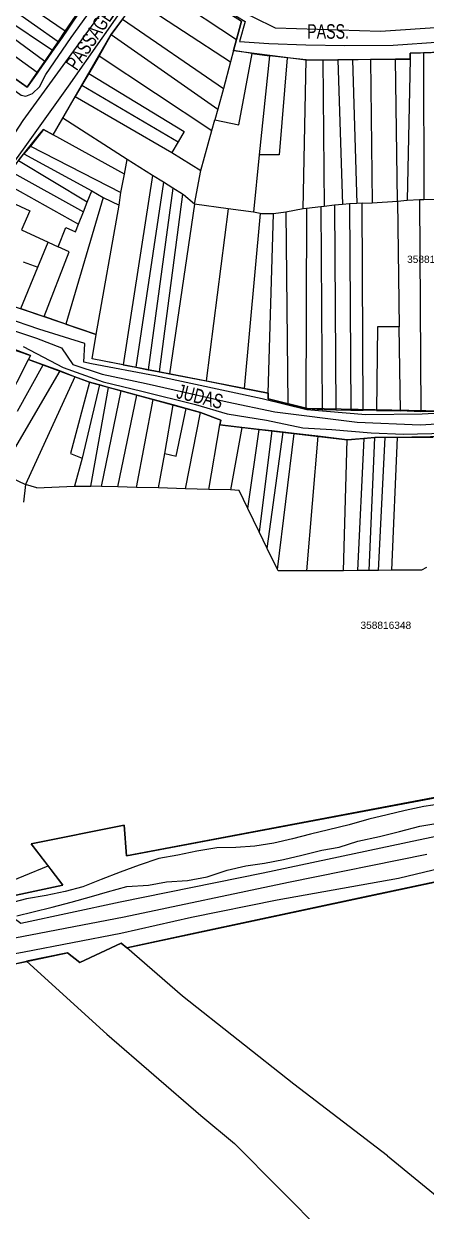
# Model space of a CAD drawing. Extents: x 201512 to 203323, y 4836571 to 4838029.
# Drawn here: x 202498.7 to 202609.8, y 4836755.7 to 4837083.2 of the extents above; entities that cross this region are included whole.
import ezdxf

# ---------------------------------------------------------------- set-up
doc = ezdxf.new("R2010")
doc.units = 0
doc.header["$LTSCALE"] = 1.5
doc.header["$MEASUREMENT"] = 0
for name, color, linetype in [('CD-MALHA-LOTES', 40, 'CONTINUOUS'), ('CD_TXT_QUADRA', 7, 'CONTINUOUS'), ('HD-VALAS-DRENOS', 170, 'CONTINUOUS'), ('RU-QUADRAS', 6, 'CONTINUOUS'), ('SV-EIXO-RUA-N-PAV', 6, 'CONTINUOUS'), ('SV-EIXO-RUA-PAV', 20, 'CONTINUOUS'), ('SV-RUA-NAO-PAV-S-GUIA-C-GUIA', 7, 'CONTINUOUS'), ('SV-RUA-PAVIM-S-GUIA-C-GUIA', 7, 'CONTINUOUS'), ('SV-TXT-RUA-N-PAV-S-GUIA-C-GUIA', 7, 'CONTINUOUS'), ('SV-TXT-RUA-PAV-S-GUIA-C-GUIA', 7, 'CONTINUOUS')]:
    doc.layers.add(name, color=color, linetype=linetype)
doc.styles.add('ARIAL', font='arial.ttf')
doc.styles.add('MONOTXT', font='arial.ttf', dxfattribs={"height": 0.2})

msp = doc.modelspace()

# ---------------------------------------------------------------- linework, layer by layer
at = {"layer": 'CD-MALHA-LOTES', "linetype": 'Continuous'}
for p, q in [((202533.56, 4837094.62), (202557.43, 4837078.82)), ((202510.17, 4837081.11), (202496.91, 4837090.29)), ((202529.84, 4837089.61), (202555.76, 4837072.72)), ((202508.19, 4837078.18), (202495.13, 4837087.4)), ((202510.17, 4837081.11), (202513.16, 4837085.52)), ((202504.51, 4837072.77), (202491.84, 4837082.08)), ((202493.49, 4837084.75), (202506.65, 4837075.92)), ((202526.02, 4837084.47), (202522.89, 4837080.26)), ((202526.02, 4837084.47), (202553.81, 4837065.36)), ((202557.43, 4837078.82), (202558.81, 4837083.88)), ((202508.19, 4837078.18), (202510.17, 4837081.11)), ((202522.89, 4837080.26), (202519.58, 4837074.37)), ((202522.89, 4837080.26), (202552.24, 4837059.64)), ((202556.63, 4837075.81), (202557.43, 4837078.82)), ((202502.44, 4837069.71), (202491.27, 4837077.77)), ((202504.51, 4837072.77), (202506.65, 4837075.92)), ((202506.65, 4837075.92), (202508.19, 4837078.18)), ((202556.63, 4837075.81), (202555.76, 4837072.72)), ((202561.7, 4837074.99), (202556.63, 4837075.81)), ((202609, 4837075.18), (202605.33, 4837075.09)), ((202613.92, 4837075.32), (202609, 4837075.18)), ((202609, 4837075.18), (202609.11, 4837034.75)), ((202486.5, 4837074.94), (202499.71, 4837065.69)), ((202502.44, 4837069.71), (202504.51, 4837072.77)), ((202519.58, 4837074.37), (202516.65, 4837069.43)), ((202519.58, 4837074.37), (202550.61, 4837053.74)), ((202555.76, 4837072.72), (202553.81, 4837065.36)), ((202558.1, 4837055.35), (202561.7, 4837074.99)), ((202561.7, 4837074.99), (202566.52, 4837074.32)), ((202566.52, 4837074.32), (202563.64, 4837047.08)), ((202571.38, 4837073.78), (202566.52, 4837074.32)), ((202571.38, 4837073.78), (202569.18, 4837047.08)), ((202576.66, 4837073.22), (202571.38, 4837073.78)), ((202575.81, 4837032.11), (202576.66, 4837073.22)), ((202576.66, 4837073.22), (202581.22, 4837073.22)), ((202581.22, 4837073.22), (202585.35, 4837073.26)), ((202581.22, 4837073.22), (202581.61, 4837032.83)), ((202589.42, 4837073.27), (202585.35, 4837073.26)), ((202585.35, 4837073.26), (202586.65, 4837033.38)), ((202594.38, 4837073.33), (202589.42, 4837073.27)), ((202589.42, 4837073.27), (202590.61, 4837033.62)), ((202601.32, 4837073.42), (202594.38, 4837073.33)), ((202594.38, 4837073.33), (202594.82, 4837033.85)), ((202605.29, 4837073.47), (202601.32, 4837073.42)), ((202601.84, 4837034.23), (202601.32, 4837073.42)), ((202605.29, 4837073.47), (202604.53, 4837034.54)), ((202605.33, 4837075.09), (202605.29, 4837073.47)), ((202499.71, 4837065.69), (202502.44, 4837069.71)), ((202516.65, 4837069.43), (202514.76, 4837066.25)), ((202516.65, 4837069.43), (202542.98, 4837053.45)), ((202514.76, 4837066.25), (202512.9, 4837063.11)), ((202514.76, 4837066.25), (202541.29, 4837050.6)), ((202553.81, 4837065.36), (202552.24, 4837059.64)), ((202509.51, 4837057.18), (202512.9, 4837063.11)), ((202512.9, 4837063.11), (202539.54, 4837047.66)), ((202552.24, 4837059.64), (202551.44, 4837056.74)), ((202506.88, 4837052.58), (202509.51, 4837057.18)), ((202527.22, 4837045.72), (202509.51, 4837057.18)), ((202550.61, 4837053.74), (202551.44, 4837056.74)), ((202551.44, 4837056.74), (202558.1, 4837055.35)), ((202504.22, 4837054.05), (202500.6, 4837049.44)), ((202506.88, 4837052.58), (202504.22, 4837054.05)), ((202526.51, 4837041.69), (202506.88, 4837052.58)), ((202542.98, 4837053.45), (202541.29, 4837050.6)), ((202547.58, 4837042.74), (202550.61, 4837053.74)), ((202500.6, 4837049.44), (202498.77, 4837047.3)), ((202500.6, 4837049.44), (202525.56, 4837036.69)), ((202541.29, 4837050.6), (202539.54, 4837047.66)), ((202497.29, 4837045.42), (202498.77, 4837047.3)), ((202498.77, 4837047.3), (202517.53, 4837037.16)), ((202526.51, 4837041.69), (202527.22, 4837045.72)), ((202534.26, 4837041.35), (202527.22, 4837045.72)), ((202539.54, 4837047.66), (202547.58, 4837042.74)), ((202563.64, 4837047.08), (202562.08, 4837031.19)), ((202569.18, 4837047.08), (202563.64, 4837047.08)), ((202495.21, 4837042.46), (202515.2, 4837031.31)), ((202516.27, 4837033.99), (202497.29, 4837045.42)), ((202545.88, 4837033.42), (202547.58, 4837042.74)), ((202493.13, 4837039.48), (202513.86, 4837027.94)), ((202525.56, 4837036.69), (202526.51, 4837041.69)), ((202534.26, 4837041.35), (202526.13, 4836989.14)), ((202537.24, 4837039.5), (202529.68, 4836988.45)), ((202537.24, 4837039.5), (202534.26, 4837041.35)), ((202539.89, 4837037.86), (202537.24, 4837039.5)), ((202490.73, 4837036.1), (202500.38, 4837031.64)), ((202516.27, 4837033.99), (202517.53, 4837037.16)), ((202517.53, 4837037.16), (202520.67, 4837035.27)), ((202525.01, 4837033.16), (202525.56, 4837036.69)), ((202539.89, 4837037.86), (202533.07, 4836987.79)), ((202542.53, 4837036.22), (202536.1, 4836987.2)), ((202542.53, 4837036.22), (202539.89, 4837037.86)), ((202542.8, 4837036.05), (202542.53, 4837036.22)), ((202545.88, 4837033.42), (202542.8, 4837036.05)), ((202520.67, 4837035.27), (202510.38, 4837000.36)), ((202515.2, 4837031.31), (202516.27, 4837033.99)), ((202518.74, 4836997.52), (202525.01, 4837033.16)), ((202520.67, 4837035.27), (202525.01, 4837033.16)), ((202545.88, 4837033.42), (202538.93, 4836986.65)), ((202555.09, 4837032.16), (202545.88, 4837033.42)), ((202580.66, 4837032.73), (202576.7, 4837032.28)), ((202581.61, 4837032.83), (202580.66, 4837032.73)), ((202580.66, 4837032.73), (202581.02, 4836976.79)), ((202584.42, 4837033.14), (202581.61, 4837032.83)), ((202586.65, 4837033.38), (202584.42, 4837033.14)), ((202584.42, 4837033.14), (202584.78, 4836976.73)), ((202588.55, 4837033.5), (202586.65, 4837033.38)), ((202590.61, 4837033.62), (202588.55, 4837033.5)), ((202588.55, 4837033.5), (202588.92, 4836976.67)), ((202592.12, 4837033.7), (202590.61, 4837033.62)), ((202592.12, 4837033.7), (202594.82, 4837033.85)), ((202592.39, 4836976.63), (202592.12, 4837033.7)), ((202594.82, 4837033.85), (202601.84, 4837034.23)), ((202601.84, 4837034.23), (202604.53, 4837034.54)), ((202601.84, 4837034.23), (202602.32, 4836999.58)), ((202604.53, 4837034.54), (202607.93, 4837034.69)), ((202607.93, 4837034.69), (202609.11, 4837034.75)), ((202607.93, 4837034.69), (202608.23, 4836976.18)), ((202609.11, 4837034.75), (202612.36, 4837034.85)), ((202500.38, 4837031.64), (202498.1, 4837026.33)), ((202513.86, 4837027.94), (202515.2, 4837031.31)), ((202555.09, 4837032.16), (202549.06, 4836984.69)), ((202562.08, 4837031.19), (202555.09, 4837032.16)), ((202563.95, 4837030.85), (202559.58, 4836982.64)), ((202563.95, 4837030.85), (202562.08, 4837031.19)), ((202564.36, 4837030.78), (202563.95, 4837030.85)), ((202567.65, 4837030.75), (202564.36, 4837030.78)), ((202566.17, 4836981.36), (202567.65, 4837030.75)), ((202571.07, 4837031.21), (202567.65, 4837030.75)), ((202575.81, 4837032.11), (202571.07, 4837031.21)), ((202571.07, 4837031.21), (202571.62, 4836978.39)), ((202576.7, 4837032.28), (202575.81, 4837032.11)), ((202576.7, 4837032.28), (202576.51, 4836977.17)), ((202498.1, 4837026.33), (202505.43, 4837022.96)), ((202508.25, 4837021.68), (202510.32, 4837027.05)), ((202510.32, 4837027.05), (202513, 4837025.81)), ((202513, 4837025.81), (202513.86, 4837027.94)), ((202502.61, 4837016.04), (202505.43, 4837022.96)), ((202505.43, 4837022.96), (202508.25, 4837021.68)), ((202504.36, 4837002.45), (202511.22, 4837020.26)), ((202511.22, 4837020.26), (202508.25, 4837021.68)), ((202498.56, 4837017.53), (202502.61, 4837016.04)), ((202497.95, 4837004.64), (202502.61, 4837016.04)), ((202497.95, 4837004.64), (202504.36, 4837002.45)), ((202510.38, 4837000.36), (202504.36, 4837002.45)), ((202510.38, 4837000.36), (202518.74, 4836997.52)), ((202517.65, 4836990.79), (202518.74, 4836997.52)), ((202596.28, 4836999.58), (202596.03, 4836976.56)), ((202602.32, 4836999.58), (202596.28, 4836999.58)), ((202602.64, 4836976.48), (202602.32, 4836999.58)), ((202500.59, 4836991.66), (202495.69, 4836993.58)), ((202493.68, 4836978.08), (202500.04, 4836990.57)), ((202500.04, 4836990.57), (202500.59, 4836991.66)), ((202504.12, 4836989.15), (202500.04, 4836990.57)), ((202526.13, 4836989.14), (202517.65, 4836990.79)), ((202508.67, 4836987.47), (202492.3, 4836959.46)), ((202497.03, 4836976.39), (202504.12, 4836989.15)), ((202508.67, 4836987.47), (202504.12, 4836989.15)), ((202512.82, 4836985.86), (202508.67, 4836987.47)), ((202526.13, 4836989.14), (202529.68, 4836988.45)), ((202529.68, 4836988.45), (202533.07, 4836987.79)), ((202533.07, 4836987.79), (202536.1, 4836987.2)), ((202536.1, 4836987.2), (202538.93, 4836986.65)), ((202512.82, 4836985.86), (202499.21, 4836956.14)), ((202516.85, 4836984.38), (202511.67, 4836964.68)), ((202516.85, 4836984.38), (202512.82, 4836985.86)), ((202519.64, 4836983.58), (202514.81, 4836963.39)), ((202519.64, 4836983.58), (202516.85, 4836984.38)), ((202522.12, 4836982.91), (202519.64, 4836983.58)), ((202538.93, 4836986.65), (202549.06, 4836984.69)), ((202549.06, 4836984.69), (202559.58, 4836982.64)), ((202517.21, 4836955.64), (202522.12, 4836982.91)), ((202520.18, 4836955.56), (202525.57, 4836981.97)), ((202525.57, 4836981.97), (202522.12, 4836982.91)), ((202524.68, 4836955.45), (202529.92, 4836980.78)), ((202529.92, 4836980.78), (202525.57, 4836981.97)), ((202534.46, 4836979.56), (202529.92, 4836980.78)), ((202559.58, 4836982.64), (202566.17, 4836981.36)), ((202566.17, 4836981.36), (202566.17, 4836979.75)), ((202529.85, 4836955.32), (202534.46, 4836979.56)), ((202539.94, 4836978.06), (202534.46, 4836979.56)), ((202537.62, 4836964.64), (202539.94, 4836978.06)), ((202543.53, 4836977.07), (202539.94, 4836978.06)), ((202540.75, 4836963.92), (202543.53, 4836977.07)), ((202547.46, 4836975.95), (202543.53, 4836977.07)), ((202566.17, 4836979.75), (202571.62, 4836978.39)), ((202571.62, 4836978.39), (202576.51, 4836977.17)), ((202576.51, 4836977.17), (202576.95, 4836977.06)), ((202576.95, 4836977.06), (202581.02, 4836976.79)), ((202543.33, 4836954.95), (202547.46, 4836975.95)), ((202553.06, 4836973.91), (202547.46, 4836975.95)), ((202552.83, 4836972.57), (202553.06, 4836973.91)), ((202581.02, 4836976.79), (202584.78, 4836976.73)), ((202584.78, 4836976.73), (202588.92, 4836976.67)), ((202588.92, 4836976.67), (202592.39, 4836976.63)), ((202596.03, 4836976.56), (202592.39, 4836976.63)), ((202596.03, 4836976.56), (202602.64, 4836976.48)), ((202608.23, 4836976.18), (202602.64, 4836976.48)), ((202614.19, 4836976.29), (202608.23, 4836976.18)), ((202549.76, 4836954.71), (202552.83, 4836972.57)), ((202558.88, 4836971.88), (202552.83, 4836972.57)), ((202558.88, 4836971.88), (202555.8, 4836954.64)), ((202563.66, 4836971.32), (202558.88, 4836971.88)), ((202560.55, 4836949.51), (202563.66, 4836971.32)), ((202567.2, 4836970.91), (202563.66, 4836971.32)), ((202567.2, 4836970.91), (202563.68, 4836943.05)), ((202565.9, 4836938.48), (202570.33, 4836970.55)), ((202570.33, 4836970.55), (202567.2, 4836970.91)), ((202573.35, 4836970.2), (202570.33, 4836970.55)), ((202568.69, 4836932.69), (202573.35, 4836970.2)), ((202579.83, 4836969.44), (202573.35, 4836970.2)), ((202579.83, 4836969.44), (202576.7, 4836932.32)), ((202587.99, 4836968.47), (202579.83, 4836969.44)), ((202586.92, 4836932.36), (202587.99, 4836968.47)), ((202592.52, 4836968.82), (202587.99, 4836968.47)), ((202592.52, 4836968.82), (202590.76, 4836932.41)), ((202595.62, 4836969.06), (202592.52, 4836968.82)), ((202593.98, 4836932.44), (202595.62, 4836969.06)), ((202598.45, 4836969.07), (202595.62, 4836969.06)), ((202596.56, 4836932.45), (202598.45, 4836969.07)), ((202601.81, 4836969.1), (202598.45, 4836969.07)), ((202600.23, 4836932.5), (202601.81, 4836969.1)), ((202611.69, 4836969.11), (202601.81, 4836969.1)), ((202511.67, 4836964.68), (202514.81, 4836963.39)), ((202535.92, 4836955.17), (202537.62, 4836964.64)), ((202537.62, 4836964.64), (202540.75, 4836963.92)), ((202514.81, 4836963.39), (202512.77, 4836955.69)), ((202492.3, 4836959.46), (202499.21, 4836956.14)), ((202499.21, 4836956.14), (202498.7, 4836951.26)), ((202502.38, 4836955.19), (202499.21, 4836956.14)), ((202502.38, 4836955.19), (202512.681469, 4836955.681952)), ((202512.681469, 4836955.681952), (202512.85, 4836955.69)), ((202512.77, 4836955.69), (202512.681469, 4836955.681952)), ((202512.77, 4836955.69), (202512.85, 4836955.69)), ((202512.85, 4836955.69), (202517.21, 4836955.64)), ((202520.18, 4836955.56), (202517.21, 4836955.64)), ((202524.68, 4836955.45), (202520.18, 4836955.56)), ((202529.85, 4836955.32), (202524.68, 4836955.45)), ((202535.92, 4836955.17), (202529.85, 4836955.32)), ((202543.33, 4836954.95), (202535.92, 4836955.17)), ((202549.76, 4836954.71), (202543.33, 4836954.95)), ((202555.8, 4836954.64), (202549.76, 4836954.71)), ((202558.14, 4836954.5), (202555.8, 4836954.64)), ((202560.55, 4836949.51), (202558.14, 4836954.5)), ((202563.68, 4836943.05), (202560.55, 4836949.51)), ((202565.9, 4836938.48), (202563.68, 4836943.05)), ((202568.69, 4836932.69), (202565.9, 4836938.48)), ((202568.88, 4836932.31), (202568.69, 4836932.69)), ((202576.7, 4836932.32), (202568.88, 4836932.31)), ((202586.92, 4836932.36), (202576.7, 4836932.32)), ((202590.76, 4836932.41), (202586.92, 4836932.36)), ((202593.98, 4836932.44), (202590.76, 4836932.41)), ((202596.56, 4836932.45), (202593.98, 4836932.44)), ((202600.23, 4836932.5), (202596.56, 4836932.45)), ((202608.47, 4836932.53), (202600.23, 4836932.5)), ((202609.81, 4836933.21), (202608.47, 4836932.53)), ((202527.12, 4836853.74), (202667.78, 4836880.11)), ((202500.8, 4836857.08), (202526.45, 4836862.21)), ((202526.45, 4836862.21), (202527.12, 4836853.74)), ((202505.46, 4836850.94), (202500.8, 4836857.08)), ((202492, 4836845.41), (202505.46, 4836850.94)), ((202509.48, 4836845.65), (202505.46, 4836850.94)), ((202635.81, 4836851.48), (202592.35, 4836842.32)), ((202494.1, 4836842.3), (202509.48, 4836845.65)), ((202592.35, 4836842.32), (202545.91, 4836832.37)), ((202525.61, 4836829.67), (202514.23, 4836824.32)), ((202527.16, 4836828.32), (202525.61, 4836829.67)), ((202545.91, 4836832.37), (202527.16, 4836828.32)), ((202510.79, 4836826.96), (202499.54, 4836824.64)), ((202514.23, 4836824.32), (202510.79, 4836826.96)), ((202542.48, 4836815.06), (202527.16, 4836828.32)), ((202318.39, 4836787.28), (202499.54, 4836824.64)), ((202499.54, 4836824.64), (202521.64, 4836804.52)), ((202573.25, 4836790.79), (202542.48, 4836815.06)), ((202521.64, 4836804.52), (202547.62, 4836782.15)), ((202599.08, 4836770.96), (202573.25, 4836790.79)), ((202547.62, 4836782.15), (202556.87, 4836774.39)), ((202556.87, 4836774.39), (202581.67, 4836749.35)), ((202599.08, 4836770.96), (202616.31, 4836756.88))]:
    msp.add_line(p, q, dxfattribs=at)
at = {"layer": 'HD-VALAS-DRENOS'}
for points in [[(202614.05487, 4836868.100069), (202609.061526, 4836867.369228), (202603.970533, 4836866.237603), (202598.979774, 4836865.056566), (202593.889067, 4836863.874919), (202588.500816, 4836862.291266), (202582.811861, 4836860.855845), (202577.821102, 4836859.674809), (202572.830917, 4836858.393729), (202567.68995, 4836857.261798), (202562.4476, 4836856.379365), (202557.252065, 4836856.047476), (202552.00512, 4836855.965391), (202546.463503, 4836854.981083), (202541.272274, 4836853.898868), (202535.979951, 4836853.01613), (202530.543449, 4836851.132041), (202525.356815, 4836849.249478), (202520.121069, 4836847.216546), (202515.035244, 4836845.184529), (202510.195267, 4836843.854343), (202504.903804, 4836842.82154), (202499.512107, 4836841.838147), (202496.005585, 4836840.904785)], [(202496.790261, 4836837.169331), (202501.331545, 4836838.297598), (202506.571885, 4836839.530183), (202511.861051, 4836840.96316), (202517.413311, 4836842.533796), (202521.848131, 4836843.827285), (202527.206873, 4836845.305559), (202533.119967, 4836845.675127), (202538.10914, 4836846.599048), (202543.910816, 4836846.961726), (202549.352486, 4836847.945424), (202554.8276, 4836849.736101), (202560.004796, 4836850.968766), (202565.181991, 4836851.708366), (202570.359186, 4836852.694498), (202575.413115, 4836853.927164), (202580.960109, 4836855.283096), (202585.767505, 4836856.145961), (202590.89834, 4836857.753903), (202596.88425, 4836859.100733), (202602.421217, 4836860.447563), (202607.958184, 4836861.944041), (202613.495151, 4836862.841927)]]:
    msp.add_lwpolyline(points, dxfattribs=at)
at = {"layer": 'RU-QUADRAS', "color": 6, "linetype": 'Continuous'}
msp.add_lwpolyline([(202370.01, 4837160.32), (202374.46, 4837166.8), (202376.1, 4837165.67), (202389.73, 4837184.65), (202388.08, 4837185.75), (202392.39, 4837192.11), (202423.14, 4837172.44), (202424.88, 4837174.69), (202394.5, 4837195.25), (202406.07, 4837212.37), (202409.09, 4837210.24), (202416.71, 4837219.68), (202445.49, 4837199.5), (202444.82, 4837198.5), (202479.66, 4837173.78), (202478.23, 4837171.68), (202542.22, 4837129.49, -0.0143177053), (202499.71, 4837065.69), (202486.5, 4837074.94), (202488.02, 4837076.83), (202471.06, 4837087.13), (202466.26, 4837090.97), (202418.58, 4837124.86), (202419.74, 4837126.41)], format="xyb", close=True, dxfattribs=at)
for points in [[(202619, 4836976.25), (202576.95, 4836977.06), (202566.17, 4836979.75), (202566.17, 4836981.36), (202517.65, 4836990.79), (202518.74, 4836997.52), (202479.36, 4837010.86), (202481.73, 4837020.48), (202487.49, 4837031.4, -0.0332721789), (202504.22, 4837054.05), (202506.88, 4837052.58), (202522.89, 4837080.26), (202536.26, 4837098.28), (202558.81, 4837083.88), (202556.63, 4837075.81), (202576.66, 4837073.22), (202605.29, 4837073.47), (202605.33, 4837075.09), (202613.92, 4837075.32)], [(201852.02, 4836689.77), (202122.98, 4836746.02), (202122.47, 4836747.89, 0.0024895355), (202510.79, 4836826.96), (202514.23, 4836824.32), (202525.61, 4836829.67), (202527.16, 4836828.32), (202635.81, 4836851.48)]]:
    msp.add_lwpolyline(points, format="xyb", dxfattribs=at)
for points in [[(202488.42, 4836995.88), (202500.59, 4836991.66), (202500.04, 4836990.57), (202516.85, 4836984.38), (202547.46, 4836975.95), (202553.06, 4836973.91), (202552.83, 4836972.57), (202588.07, 4836968.48), (202595.62, 4836969.06), (202662.17, 4836970.31)], [(202708.19, 4836888.05), (202527.12, 4836853.74), (202526.45, 4836862.21), (202500.8, 4836857.08), (202509.48, 4836845.65), (202494.1, 4836842.3)]]:
    msp.add_lwpolyline(points, dxfattribs=at)
at = {"layer": 'SV-EIXO-RUA-N-PAV'}
for points in [[(202727.400483, 4837090.058501), (202674.057838, 4837087.020836), (202632.774172, 4837083.430952), (202597.174489, 4837081.037696), (202568.15626, 4837081.935167), (202562.17312, 4837084.926737), (202552.450518, 4837089.488881), (202540.633816, 4837097.416542), (202532.079333, 4837102.788829)], [(202470.29398, 4837008.660755), (202481.253131, 4837004.385493), (202491.110419, 4837000.193313), (202502.214032, 4836996.454342), (202509.125464, 4836993.848392), (202512.297924, 4836989.203003), (202520.342378, 4836986.597053), (202532.465709, 4836983.991104), (202554.842887, 4836978.892506), (202567.985938, 4836976.173254), (202590.703022, 4836973.284049), (202608.038253, 4836972.604236), (202621.861117, 4836973.397351), (202642.991971, 4836974.530373), (202659.987295, 4836975.323488), (202679.985127, 4836977.023021), (202697.093754, 4836977.476229), (202711.02992, 4836978.495949), (202726.948874, 4836980.082179), (202736.466256, 4836981.101899)]]:
    msp.add_lwpolyline(points, dxfattribs=at)
at = {"layer": 'SV-EIXO-RUA-PAV'}
for p, q in [((202571.780518, 4836846.481201), (202609.950539, 4836854.168309)), ((202526.456114, 4836836.888734), (202571.780518, 4836846.481201)), ((202491.443611, 4836830.174008), (202526.456114, 4836836.888734))]:
    msp.add_line(p, q, dxfattribs=at)
msp.add_lwpolyline([(202689.957046, 4837327.324036), (202638.802837, 4837252.663741), (202628.488097, 4837237.392035), (202602.742141, 4837200.605905), (202550.773542, 4837129.006133), (202532.079333, 4837102.788829), (202498.44507, 4837056.503147), (202485.176508, 4837036.137446)], dxfattribs=at)
at = {"layer": 'SV-RUA-NAO-PAV-S-GUIA-C-GUIA'}
for points in [[(202534.815952, 4837099.324663), (202536.517927, 4837098.834828), (202540.330567, 4837096.306928), (202553.473908, 4837087.633131), (202559.842956, 4837083.770217), (202558.275385, 4837078.258055), (202566.374272, 4837077.757286), (202576.571478, 4837077.369385), (202587.267271, 4837077.184625), (202600.609945, 4837077.316179), (202613.79839, 4837078.197144), (202627.133023, 4837079.729307), (202641.317208, 4837081.266661), (202658.302214, 4837082.420942), (202678.884172, 4837083.797297), (202697.520318, 4837084.611503), (202711.158239, 4837085.545238), (202718.902142, 4837085.942721), (202722.054501, 4837085.261655)], [(202729.594063, 4836981.959204), (202723.902524, 4836980.973979), (202704.521081, 4836979.404867), (202684.086746, 4836978.429602), (202667.294457, 4836978.527086), (202635.369057, 4836976.98137), (202608.640342, 4836975.567455), (202593.049142, 4836975.372137), (202576.849358, 4836976.723829), (202564.488068, 4836979.74975), (202534.966296, 4836986.072409), (202517.455711, 4836989.41703), (202515.304261, 4836989.854095), (202515.624214, 4836995.058493), (202502.857966, 4836998.982363), (202484.631097, 4837005.223969), (202477.212889, 4837009.030448), (202475.646478, 4837012.022286), (202476.873135, 4837015.981636), (202480.420414, 4837024.857469), (202489.995838, 4837037.021664), (202491.435597, 4837038.681237)], [(202498.537825, 4836994.153709), (202509.618557, 4836988.381443), (202520.628866, 4836984.42268), (202531.268041, 4836981.824742), (202546.156071, 4836978.18705), (202554.816728, 4836975.588727), (202565.671056, 4836973.904231), (202575.728391, 4836971.764654), (202583.727331, 4836971.263273), (202594.577065, 4836970.379125), (202603.474669, 4836970.033306), (202615.117664, 4836970.254522)]]:
    msp.add_lwpolyline(points, dxfattribs=at)
at = {"layer": 'SV-RUA-PAVIM-S-GUIA-C-GUIA'}
for points in [[(202452.118489, 4837097.268607), (202497.989644, 4837063.532935), (202499.340655, 4837063.24105), (202501.135399, 4837064.002369), (202503.074321, 4837065.765039), (202504.853846, 4837069.17751), (202511.791866, 4837079.374672), (202534.103124, 4837110.325474)], [(202491.435597, 4837038.681237), (202499.120925, 4837049.283154), (202511.118927, 4837066.01429), (202529.657457, 4837092.539971), (202534.765978, 4837099.324358)], [(202730.215282, 4836978.211238), (202731.784541, 4836957.31101), (202733.954333, 4836927.560295), (202735.250753, 4836910.660278), (202735.22978, 4836905.607778), (202734.109388, 4836900.548559), (202732.08947, 4836895.483844), (202728.523815, 4836889.809402), (202724.941793, 4836886.986199), (202720.913167, 4836883.610008), (202716.077784, 4836881.479475), (202709.839981, 4836879.89063), (202700.857648, 4836877.584687), (202690.424931, 4836875.469974), (202676.249935, 4836872.331924), (202648.496466, 4836866.609728), (202607.616012, 4836858.006003), (202564.789171, 4836848.940174), (202525.354506, 4836840.945566), (202497.902028, 4836835.025115), (202495.79366, 4836836.663006), (202478.028912, 4836849.460513), (202450.264568, 4836871.751403), (202433.094048, 4836885.502987)], [(202641.904816, 4836857.014963), (202602.128951, 4836847.517566), (202568.630237, 4836841.460122), (202545.018838, 4836836.763706), (202525.504128, 4836832.292417), (202498.846634, 4836827.177199), (202480.425314, 4836823.763085), (202461.308958, 4836819.544347), (202437.397717, 4836814.846099), (202412.290554, 4836809.540261), (202388.130593, 4836804.640399), (202368.414553, 4836800.417997), (202341.90899, 4836794.953544), (202322.88971, 4836791.235635), (202318.393022, 4836790.212448)]]:
    msp.add_lwpolyline(points, dxfattribs=at)

# ---------------------------------------------------------------- texts
at = {"layer": 'CD_TXT_QUADRA', "color": 7, "linetype": 'Continuous', "style": 'MONOTXT'}
msp.add_text('358816150', height=2, dxfattribs=at).set_placement((202604.473869, 4837017.240574))
at = {"layer": 'CD_TXT_QUADRA', "linetype": 'Continuous', "style": 'MONOTXT'}
msp.add_text('358816348', height=2, dxfattribs=at).set_placement((202591.62, 4836916.32))
at = {"layer": 'SV-TXT-RUA-N-PAV-S-GUIA-C-GUIA', "style": 'ARIAL', "width": 0.7}
msp.add_text('PASS.', height=4, dxfattribs=at).set_placement((202576.92535, 4837079.067357))
msp.add_text('JUDAS', height=4, rotation=346, dxfattribs=at).set_placement((202540.625986, 4836980.013419))
at = {"layer": 'SV-TXT-RUA-PAV-S-GUIA-C-GUIA', "style": 'ARIAL', "width": 0.7}
msp.add_text('PASSAGEM', height=4, rotation=56, dxfattribs=at).set_placement((202513.367163, 4837070.036932))

doc.saveas('drawing.dxf')
